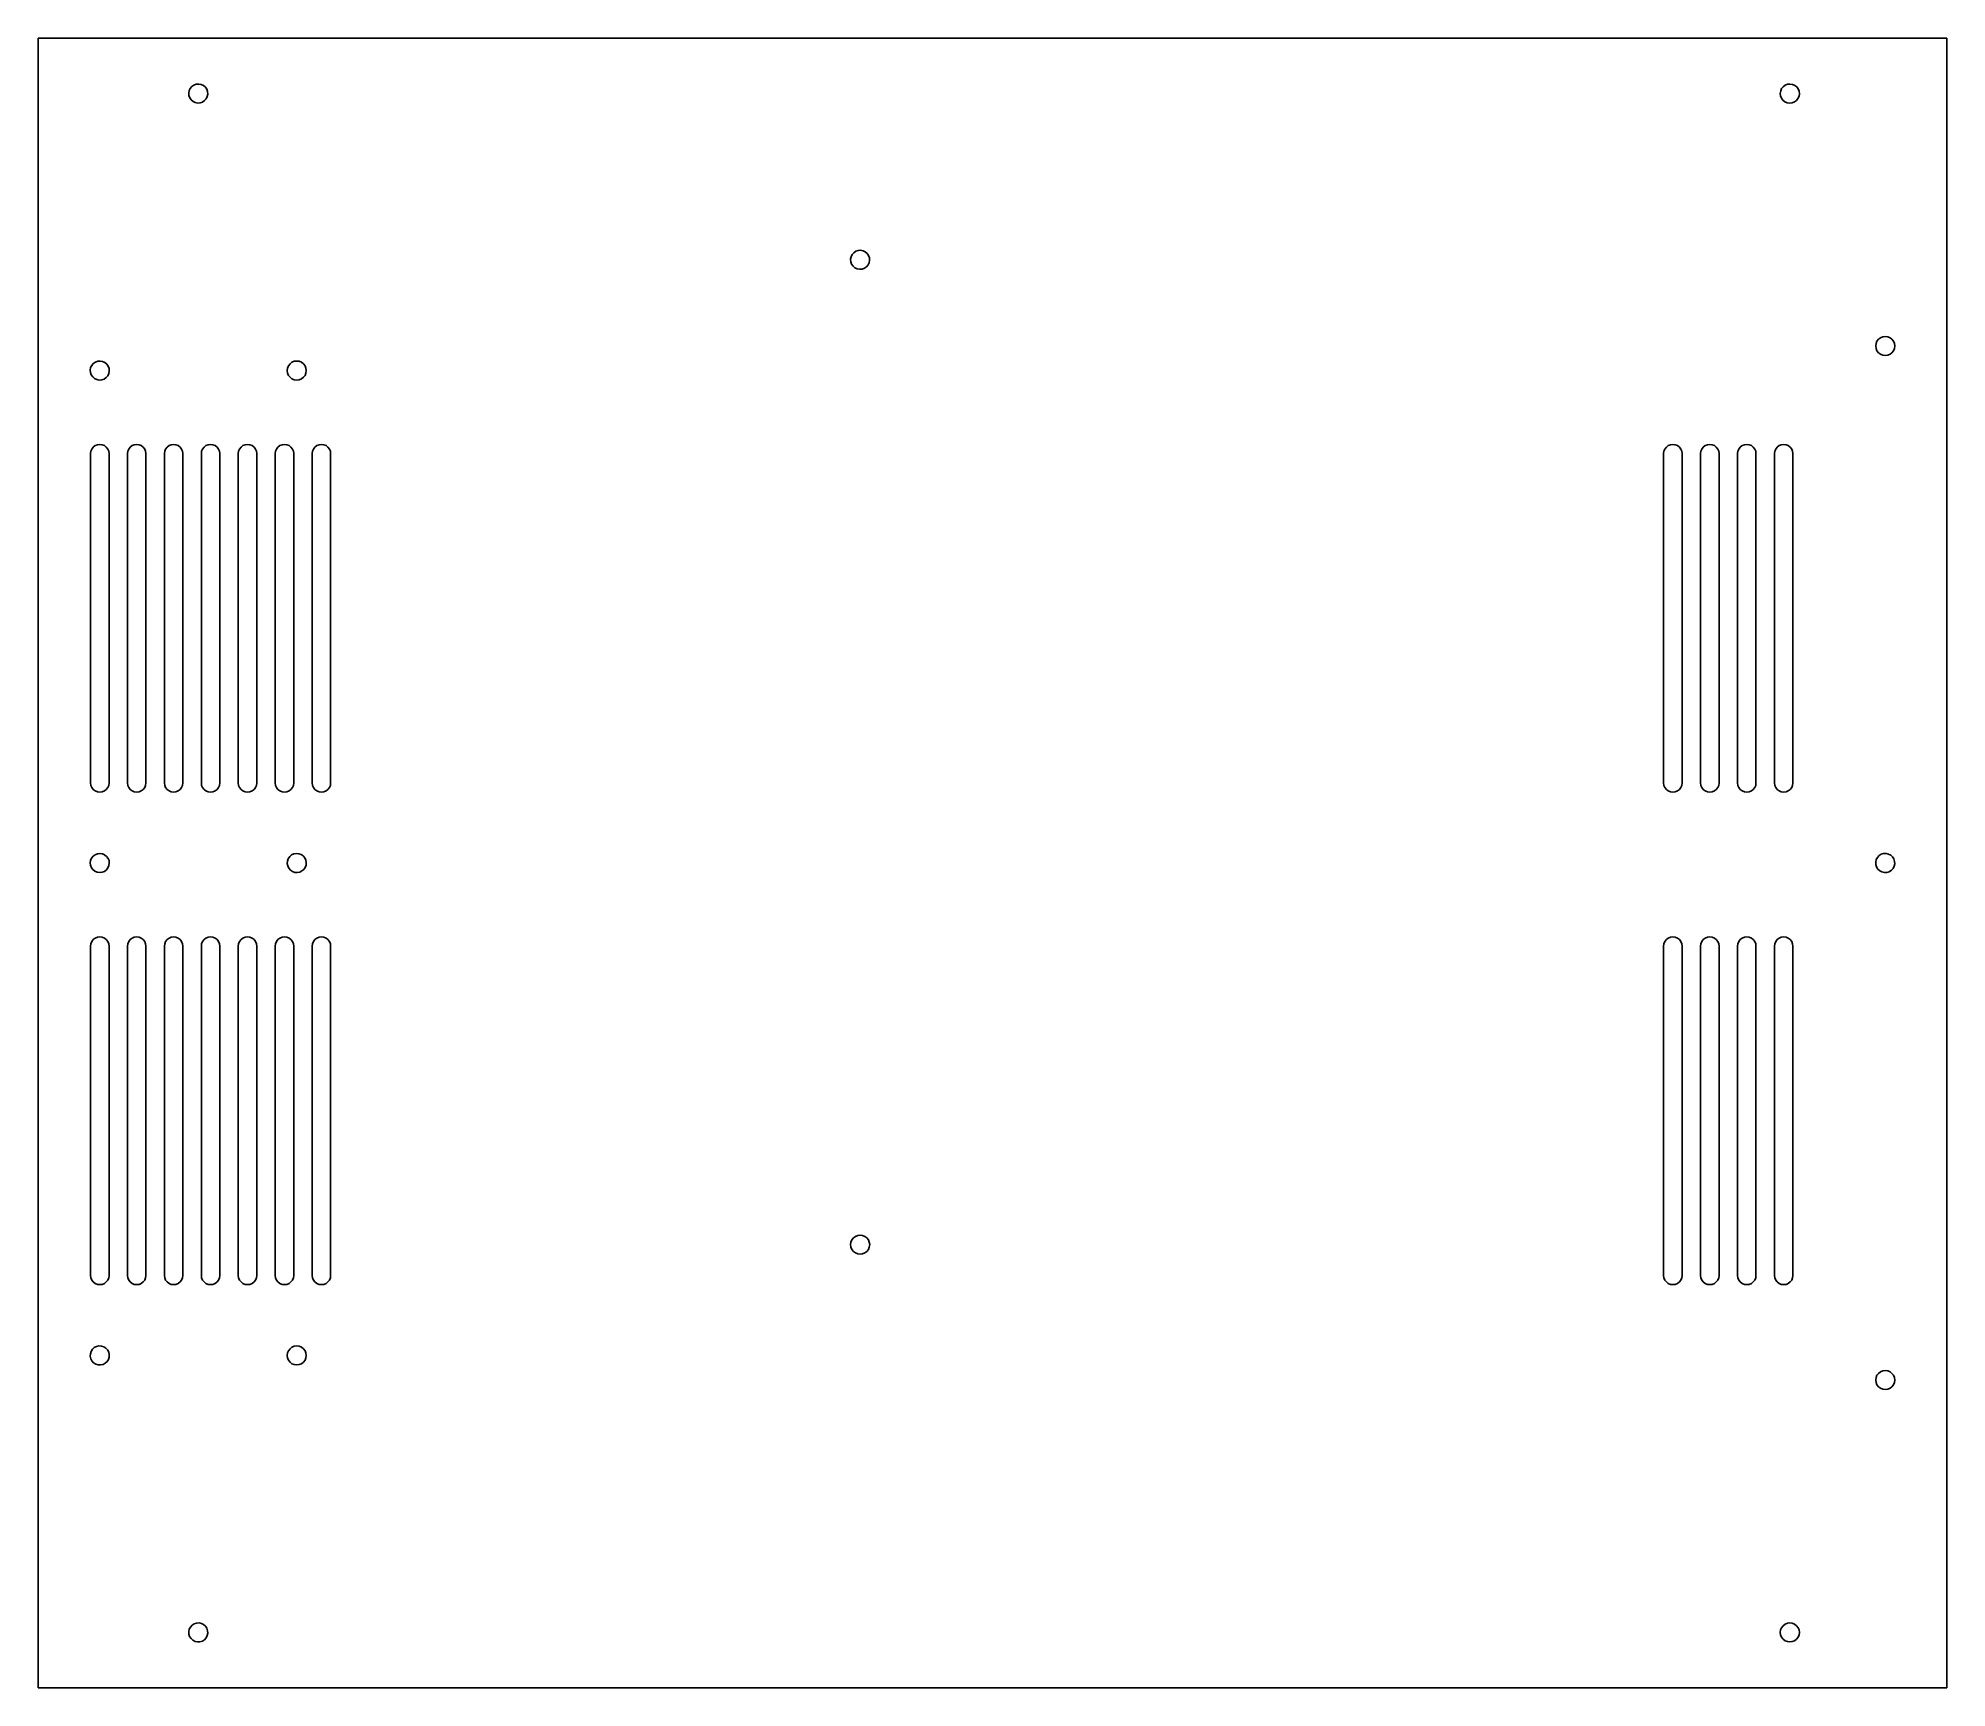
# Model space of a CAD drawing. Extents: x -38 to 272, y -132 to 136.
import ezdxf

# ---------------------------------------------------------------- set-up
doc = ezdxf.new("R2010")
doc.units = 0
doc.header["$MEASUREMENT"] = 0
doc.layers.get('0').update_dxf_attribs({"linetype": 'CONTINUOUS'})

msp = doc.modelspace()

# ---------------------------------------------------------------- linework, layer by layer
for p, q in [((-37.68, -132.32), (-37.68, 135.68)), ((-37.68, 135.68), (272.32, 135.68)), ((272.32, 135.68), (272.32, -132.32)), ((-13.16, 127.16), (-13.23, 126.76)), ((-12.98, 127.52), (-13.16, 127.16)), ((-12.72, 127.83), (-12.98, 127.52)), ((-12.39, 128.06), (-12.72, 127.83)), ((-12.01, 128.19), (-12.39, 128.06)), ((-11.6, 128.23), (-12.01, 128.19)), ((-11.2, 128.15), (-11.6, 128.23)), ((-10.84, 127.98), (-11.2, 128.15)), ((-10.53, 127.72), (-10.84, 127.98)), ((-10.3, 127.38), (-10.53, 127.72)), ((-10.17, 127), (-10.3, 127.38)), ((245.33, 127.11), (245.27, 126.71)), ((245.49, 127.48), (245.33, 127.11)), ((245.74, 127.79), (245.49, 127.48)), ((246.07, 128.03), (245.74, 127.79)), ((246.44, 128.18), (246.07, 128.03)), ((246.84, 128.23), (246.44, 128.18)), ((247.24, 128.17), (246.84, 128.23)), ((247.62, 128.01), (247.24, 128.17)), ((247.93, 127.75), (247.62, 128.01)), ((248.17, 127.43), (247.93, 127.75)), ((248.32, 127.05), (248.17, 127.43)), ((-13.23, 126.76), (-13.2, 126.36)), ((-13.2, 126.36), (-13.06, 125.97)), ((-13.06, 125.97), (-12.84, 125.64)), ((-12.84, 125.64), (-12.53, 125.38)), ((-12.53, 125.38), (-12.16, 125.2)), ((-12.16, 125.2), (-11.76, 125.13)), ((-11.76, 125.13), (-11.36, 125.16)), ((-11.36, 125.16), (-10.98, 125.3)), ((-10.98, 125.3), (-10.65, 125.53)), ((-10.65, 125.53), (-10.38, 125.83)), ((-10.38, 125.83), (-10.21, 126.2)), ((-10.21, 126.2), (-10.14, 126.6)), ((-10.14, 126.6), (-10.17, 127)), ((245.27, 126.71), (245.31, 126.3)), ((245.31, 126.3), (245.46, 125.93)), ((245.46, 125.93), (245.7, 125.6)), ((245.7, 125.6), (246.02, 125.35)), ((246.02, 125.35), (246.39, 125.19)), ((246.39, 125.19), (246.79, 125.13)), ((246.79, 125.13), (247.19, 125.17)), ((247.19, 125.17), (247.57, 125.32)), ((247.57, 125.32), (247.89, 125.56)), ((247.89, 125.56), (248.14, 125.88)), ((248.14, 125.88), (248.31, 126.25)), ((248.31, 126.25), (248.37, 126.65)), ((248.37, 126.65), (248.32, 127.05)), ((94.34, 100.16), (94.27, 99.76)), ((94.27, 99.76), (94.3, 99.36)), ((94.3, 99.36), (94.43, 98.98)), ((94.52, 100.53), (94.34, 100.16)), ((94.78, 100.83), (94.52, 100.53)), ((95.12, 101.06), (94.78, 100.83)), ((95.5, 101.2), (95.12, 101.06)), ((95.9, 101.23), (95.5, 101.2)), ((96.3, 101.15), (95.9, 101.23)), ((96.66, 100.98), (96.3, 101.15)), ((96.97, 100.71), (96.66, 100.98)), ((97.2, 100.38), (96.97, 100.71)), ((97.33, 100), (97.2, 100.38)), ((97.29, 99.2), (97.36, 99.59)), ((97.36, 99.59), (97.33, 100)), ((94.43, 98.98), (94.66, 98.64)), ((94.66, 98.64), (94.97, 98.38)), ((94.97, 98.38), (95.33, 98.21)), ((95.33, 98.21), (95.73, 98.13)), ((95.73, 98.13), (96.13, 98.16)), ((96.13, 98.16), (96.52, 98.3)), ((96.52, 98.3), (96.85, 98.52)), ((96.85, 98.52), (97.11, 98.83)), ((97.11, 98.83), (97.29, 99.2)), ((261.54, 87.02), (261.22, 86.77)), ((261.92, 87.18), (261.54, 87.02)), ((262.32, 87.23), (261.92, 87.18)), ((262.72, 87.18), (262.32, 87.23)), ((263.09, 87.02), (262.72, 87.18)), ((263.41, 86.77), (263.09, 87.02)), ((260.82, 86.08), (260.77, 85.68)), ((260.77, 85.68), (260.82, 85.28)), ((260.97, 86.45), (260.82, 86.08)), ((260.82, 85.28), (260.97, 84.9)), ((261.22, 86.77), (260.97, 86.45)), ((260.97, 84.9), (261.22, 84.58)), ((261.22, 84.58), (261.54, 84.34)), ((261.54, 84.34), (261.92, 84.18)), ((261.92, 84.18), (262.32, 84.13)), ((262.32, 84.13), (262.72, 84.18)), ((262.72, 84.18), (263.09, 84.34)), ((263.09, 84.34), (263.41, 84.58)), ((263.66, 86.45), (263.41, 86.77)), ((263.41, 84.58), (263.66, 84.9)), ((263.81, 86.08), (263.66, 86.45)), ((263.66, 84.9), (263.81, 85.28)), ((263.87, 85.68), (263.81, 86.08)), ((263.81, 85.28), (263.87, 85.68)), ((-29.16, 82.15), (-29.23, 81.75)), ((-29.23, 81.75), (-29.2, 81.35)), ((-29.2, 81.35), (-29.06, 80.97)), ((-28.99, 82.52), (-29.16, 82.15)), ((-29.06, 80.97), (-28.83, 80.64)), ((-28.73, 82.83), (-28.99, 82.52)), ((-28.83, 80.64), (-28.52, 80.38)), ((-28.39, 83.06), (-28.73, 82.83)), ((-28.01, 83.19), (-28.39, 83.06)), ((-27.61, 83.23), (-28.01, 83.19)), ((-27.21, 83.15), (-27.61, 83.23)), ((-26.84, 82.98), (-27.21, 83.15)), ((-26.54, 82.72), (-26.84, 82.98)), ((-26.64, 80.53), (-26.38, 80.84)), ((-26.31, 82.39), (-26.54, 82.72)), ((-26.38, 80.84), (-26.21, 81.21)), ((-26.17, 82.01), (-26.31, 82.39)), ((-26.21, 81.21), (-26.14, 81.6)), ((-26.14, 81.6), (-26.17, 82.01)), ((2.82, 82.08), (2.77, 81.68)), ((2.77, 81.68), (2.82, 81.28)), ((2.97, 82.45), (2.82, 82.08)), ((2.82, 81.28), (2.97, 80.9)), ((3.22, 82.77), (2.97, 82.45)), ((2.97, 80.9), (3.22, 80.58)), ((3.54, 83.02), (3.22, 82.77)), ((3.92, 83.18), (3.54, 83.02)), ((4.32, 83.23), (3.92, 83.18)), ((4.72, 83.18), (4.32, 83.23)), ((5.09, 83.02), (4.72, 83.18)), ((5.41, 82.77), (5.09, 83.02)), ((5.66, 82.45), (5.41, 82.77)), ((5.41, 80.58), (5.66, 80.9)), ((5.81, 82.08), (5.66, 82.45)), ((5.66, 80.9), (5.81, 81.28)), ((5.87, 81.68), (5.81, 82.08)), ((5.81, 81.28), (5.87, 81.68)), ((-28.52, 80.38), (-28.16, 80.2)), ((-28.16, 80.2), (-27.76, 80.13)), ((-27.76, 80.13), (-27.36, 80.16)), ((-27.36, 80.16), (-26.97, 80.3)), ((-26.97, 80.3), (-26.64, 80.53)), ((3.22, 80.58), (3.54, 80.34)), ((3.54, 80.34), (3.92, 80.18)), ((3.92, 80.18), (4.32, 80.13)), ((4.32, 80.13), (4.72, 80.18)), ((4.72, 80.18), (5.09, 80.34)), ((5.09, 80.34), (5.41, 80.58)), ((-29.18, 68.18), (-29.13, 68.57)), ((-29.13, 68.57), (-28.98, 68.93)), ((-28.98, 68.93), (-28.74, 69.24)), ((-28.74, 69.24), (-28.43, 69.48)), ((-28.43, 69.48), (-28.07, 69.63)), ((-28.07, 69.63), (-27.68, 69.68)), ((-27.68, 69.68), (-27.3, 69.63)), ((-27.3, 69.63), (-26.93, 69.48)), ((-26.93, 69.48), (-26.62, 69.24)), ((-26.62, 69.24), (-26.38, 68.93)), ((-26.38, 68.93), (-26.23, 68.57)), ((-26.23, 68.57), (-26.18, 68.18)), ((-23.18, 68.18), (-23.13, 68.57)), ((-23.13, 68.57), (-22.98, 68.93)), ((-22.98, 68.93), (-22.74, 69.24)), ((-22.74, 69.24), (-22.43, 69.48)), ((-22.43, 69.48), (-22.07, 69.63)), ((-22.07, 69.63), (-21.68, 69.68)), ((-21.68, 69.68), (-21.3, 69.63)), ((-21.3, 69.63), (-20.93, 69.48)), ((-20.93, 69.48), (-20.62, 69.24)), ((-20.62, 69.24), (-20.38, 68.93)), ((-20.38, 68.93), (-20.23, 68.57)), ((-20.23, 68.57), (-20.18, 68.18)), ((-17.18, 68.18), (-17.13, 68.57)), ((-17.13, 68.57), (-16.98, 68.93)), ((-16.98, 68.93), (-16.74, 69.24)), ((-16.74, 69.24), (-16.43, 69.48)), ((-16.43, 69.48), (-16.07, 69.63)), ((-16.07, 69.63), (-15.68, 69.68)), ((-15.68, 69.68), (-15.3, 69.63)), ((-15.3, 69.63), (-14.93, 69.48)), ((-14.93, 69.48), (-14.62, 69.24)), ((-14.62, 69.24), (-14.38, 68.93)), ((-14.38, 68.93), (-14.23, 68.57)), ((-14.23, 68.57), (-14.18, 68.18)), ((-11.18, 68.18), (-11.13, 68.57)), ((-11.13, 68.57), (-10.98, 68.93)), ((-10.98, 68.93), (-10.74, 69.24)), ((-10.74, 69.24), (-10.43, 69.48)), ((-10.43, 69.48), (-10.07, 69.63)), ((-10.07, 69.63), (-9.68, 69.68)), ((-9.68, 69.68), (-9.3, 69.63)), ((-9.3, 69.63), (-8.93, 69.48)), ((-8.93, 69.48), (-8.62, 69.24)), ((-8.62, 69.24), (-8.38, 68.93)), ((-8.38, 68.93), (-8.23, 68.57)), ((-8.23, 68.57), (-8.18, 68.18)), ((-5.18, 68.18), (-5.13, 68.57)), ((-5.13, 68.57), (-4.98, 68.93)), ((-4.98, 68.93), (-4.74, 69.24)), ((-4.74, 69.24), (-4.43, 69.48)), ((-4.43, 69.48), (-4.07, 69.63)), ((-4.07, 69.63), (-3.68, 69.68)), ((-3.68, 69.68), (-3.3, 69.63)), ((-3.3, 69.63), (-2.93, 69.48)), ((-2.93, 69.48), (-2.62, 69.24)), ((-2.62, 69.24), (-2.38, 68.93)), ((-2.38, 68.93), (-2.23, 68.57)), ((-2.23, 68.57), (-2.18, 68.18)), ((0.82, 68.18), (0.87, 68.57)), ((0.87, 68.57), (1.02, 68.93)), ((1.02, 68.93), (1.26, 69.24)), ((1.26, 69.24), (1.57, 69.48)), ((1.57, 69.48), (1.93, 69.63)), ((1.93, 69.63), (2.32, 69.68)), ((2.32, 69.68), (2.7, 69.63)), ((2.7, 69.63), (3.07, 69.48)), ((3.07, 69.48), (3.38, 69.24)), ((3.38, 69.24), (3.62, 68.93)), ((3.62, 68.93), (3.77, 68.57)), ((3.77, 68.57), (3.82, 68.18)), ((6.82, 68.18), (6.87, 68.57)), ((6.87, 68.57), (7.02, 68.93)), ((7.02, 68.93), (7.26, 69.24)), ((7.26, 69.24), (7.57, 69.48)), ((7.57, 69.48), (7.93, 69.63)), ((7.93, 69.63), (8.32, 69.68)), ((8.32, 69.68), (8.7, 69.63)), ((8.7, 69.63), (9.07, 69.48)), ((9.07, 69.48), (9.38, 69.24)), ((9.38, 69.24), (9.62, 68.93)), ((9.62, 68.93), (9.77, 68.57)), ((9.77, 68.57), (9.82, 68.18)), ((226.32, 68.18), (226.37, 68.57)), ((226.37, 68.57), (226.52, 68.93)), ((226.52, 68.93), (226.76, 69.24)), ((226.76, 69.24), (227.07, 69.48)), ((227.07, 69.48), (227.43, 69.63)), ((227.43, 69.63), (227.82, 69.68)), ((227.82, 69.68), (228.2, 69.63)), ((228.2, 69.63), (228.57, 69.48)), ((228.57, 69.48), (228.88, 69.24)), ((228.88, 69.24), (229.12, 68.93)), ((229.12, 68.93), (229.27, 68.57)), ((229.27, 68.57), (229.32, 68.18)), ((232.32, 68.18), (232.37, 68.57)), ((232.37, 68.57), (232.52, 68.93)), ((232.52, 68.93), (232.76, 69.24)), ((232.76, 69.24), (233.07, 69.48)), ((233.07, 69.48), (233.43, 69.63)), ((233.43, 69.63), (233.82, 69.68)), ((233.82, 69.68), (234.2, 69.63)), ((234.2, 69.63), (234.57, 69.48)), ((234.57, 69.48), (234.88, 69.24)), ((234.88, 69.24), (235.12, 68.93)), ((235.12, 68.93), (235.27, 68.57)), ((235.27, 68.57), (235.32, 68.18)), ((238.32, 68.18), (238.37, 68.57)), ((238.37, 68.57), (238.52, 68.93)), ((238.52, 68.93), (238.76, 69.24)), ((238.76, 69.24), (239.07, 69.48)), ((239.07, 69.48), (239.43, 69.63)), ((239.43, 69.63), (239.82, 69.68)), ((239.82, 69.68), (240.2, 69.63)), ((240.2, 69.63), (240.57, 69.48)), ((240.57, 69.48), (240.88, 69.24)), ((240.88, 69.24), (241.12, 68.93)), ((241.12, 68.93), (241.27, 68.57)), ((241.27, 68.57), (241.32, 68.18)), ((244.32, 68.18), (244.37, 68.57)), ((244.37, 68.57), (244.52, 68.93)), ((244.52, 68.93), (244.76, 69.24)), ((244.76, 69.24), (245.07, 69.48)), ((245.07, 69.48), (245.43, 69.63)), ((245.43, 69.63), (245.82, 69.68)), ((245.82, 69.68), (246.2, 69.63)), ((246.2, 69.63), (246.57, 69.48)), ((246.57, 69.48), (246.88, 69.24)), ((246.88, 69.24), (247.12, 68.93)), ((247.12, 68.93), (247.27, 68.57)), ((247.27, 68.57), (247.32, 68.18)), ((-29.18, 14.68), (-29.18, 68.18)), ((-26.18, 68.18), (-26.18, 14.68)), ((-23.18, 14.68), (-23.18, 68.18)), ((-20.18, 68.18), (-20.18, 14.68)), ((-17.18, 14.68), (-17.18, 68.18)), ((-14.18, 68.18), (-14.18, 14.68)), ((-11.18, 14.68), (-11.18, 68.18)), ((-8.18, 68.18), (-8.18, 14.68)), ((-5.18, 14.68), (-5.18, 68.18)), ((-2.18, 68.18), (-2.18, 14.68)), ((0.82, 14.68), (0.82, 68.18)), ((3.82, 68.18), (3.82, 14.68)), ((6.82, 14.68), (6.82, 68.18)), ((9.82, 68.18), (9.82, 14.68)), ((226.32, 14.68), (226.32, 68.18)), ((229.32, 68.18), (229.32, 14.68)), ((232.32, 14.68), (232.32, 68.18)), ((235.32, 68.18), (235.32, 14.68)), ((238.32, 14.68), (238.32, 68.18)), ((241.32, 68.18), (241.32, 14.68)), ((244.32, 14.68), (244.32, 68.18)), ((247.32, 68.18), (247.32, 14.68)), ((-29.18, 14.68), (-29.13, 14.29)), ((-29.13, 14.29), (-28.98, 13.93)), ((-28.98, 13.93), (-28.74, 13.62)), ((-28.74, 13.62), (-28.43, 13.38)), ((-28.43, 13.38), (-28.07, 13.23)), ((-28.07, 13.23), (-27.68, 13.18)), ((-27.68, 13.18), (-27.3, 13.23)), ((-27.3, 13.23), (-26.93, 13.38)), ((-26.93, 13.38), (-26.62, 13.62)), ((-26.62, 13.62), (-26.38, 13.93)), ((-26.38, 13.93), (-26.23, 14.29)), ((-26.23, 14.29), (-26.18, 14.68)), ((-23.18, 14.68), (-23.13, 14.29)), ((-23.13, 14.29), (-22.98, 13.93)), ((-22.98, 13.93), (-22.74, 13.62)), ((-22.74, 13.62), (-22.43, 13.38)), ((-22.43, 13.38), (-22.07, 13.23)), ((-22.07, 13.23), (-21.68, 13.18)), ((-21.68, 13.18), (-21.3, 13.23)), ((-21.3, 13.23), (-20.93, 13.38)), ((-20.93, 13.38), (-20.62, 13.62)), ((-20.62, 13.62), (-20.38, 13.93)), ((-20.38, 13.93), (-20.23, 14.29)), ((-20.23, 14.29), (-20.18, 14.68)), ((-17.18, 14.68), (-17.13, 14.29)), ((-17.13, 14.29), (-16.98, 13.93)), ((-16.98, 13.93), (-16.74, 13.62)), ((-16.74, 13.62), (-16.43, 13.38)), ((-16.43, 13.38), (-16.07, 13.23)), ((-16.07, 13.23), (-15.68, 13.18)), ((-15.68, 13.18), (-15.3, 13.23)), ((-15.3, 13.23), (-14.93, 13.38)), ((-14.93, 13.38), (-14.62, 13.62)), ((-14.62, 13.62), (-14.38, 13.93)), ((-14.38, 13.93), (-14.23, 14.29)), ((-14.23, 14.29), (-14.18, 14.68)), ((-11.18, 14.68), (-11.13, 14.29)), ((-11.13, 14.29), (-10.98, 13.93)), ((-10.98, 13.93), (-10.74, 13.62)), ((-10.74, 13.62), (-10.43, 13.38)), ((-10.43, 13.38), (-10.07, 13.23)), ((-10.07, 13.23), (-9.68, 13.18)), ((-9.68, 13.18), (-9.3, 13.23)), ((-9.3, 13.23), (-8.93, 13.38)), ((-8.93, 13.38), (-8.62, 13.62)), ((-8.62, 13.62), (-8.38, 13.93)), ((-8.38, 13.93), (-8.23, 14.29)), ((-8.23, 14.29), (-8.18, 14.68)), ((-5.18, 14.68), (-5.13, 14.29)), ((-5.13, 14.29), (-4.98, 13.93)), ((-4.98, 13.93), (-4.74, 13.62)), ((-4.74, 13.62), (-4.43, 13.38)), ((-4.43, 13.38), (-4.07, 13.23)), ((-4.07, 13.23), (-3.68, 13.18)), ((-3.68, 13.18), (-3.3, 13.23)), ((-3.3, 13.23), (-2.93, 13.38)), ((-2.93, 13.38), (-2.62, 13.62)), ((-2.62, 13.62), (-2.38, 13.93)), ((-2.38, 13.93), (-2.23, 14.29)), ((-2.23, 14.29), (-2.18, 14.68)), ((0.82, 14.68), (0.87, 14.29)), ((0.87, 14.29), (1.02, 13.93)), ((1.02, 13.93), (1.26, 13.62)), ((1.26, 13.62), (1.57, 13.38)), ((1.57, 13.38), (1.93, 13.23)), ((1.93, 13.23), (2.32, 13.18)), ((2.32, 13.18), (2.7, 13.23)), ((2.7, 13.23), (3.07, 13.38)), ((3.07, 13.38), (3.38, 13.62)), ((3.38, 13.62), (3.62, 13.93)), ((3.62, 13.93), (3.77, 14.29)), ((3.77, 14.29), (3.82, 14.68)), ((6.82, 14.68), (6.87, 14.29)), ((6.87, 14.29), (7.02, 13.93)), ((7.02, 13.93), (7.26, 13.62)), ((7.26, 13.62), (7.57, 13.38)), ((7.57, 13.38), (7.93, 13.23)), ((7.93, 13.23), (8.32, 13.18)), ((8.32, 13.18), (8.7, 13.23)), ((8.7, 13.23), (9.07, 13.38)), ((9.07, 13.38), (9.38, 13.62)), ((9.38, 13.62), (9.62, 13.93)), ((9.62, 13.93), (9.77, 14.29)), ((9.77, 14.29), (9.82, 14.68)), ((226.32, 14.68), (226.37, 14.29)), ((226.37, 14.29), (226.52, 13.93)), ((226.52, 13.93), (226.76, 13.62)), ((226.76, 13.62), (227.07, 13.38)), ((227.07, 13.38), (227.43, 13.23)), ((227.43, 13.23), (227.82, 13.18)), ((227.82, 13.18), (228.2, 13.23)), ((228.2, 13.23), (228.57, 13.38)), ((228.57, 13.38), (228.88, 13.62)), ((228.88, 13.62), (229.12, 13.93)), ((229.12, 13.93), (229.27, 14.29)), ((229.27, 14.29), (229.32, 14.68)), ((232.32, 14.68), (232.37, 14.29)), ((232.37, 14.29), (232.52, 13.93)), ((232.52, 13.93), (232.76, 13.62)), ((232.76, 13.62), (233.07, 13.38)), ((233.07, 13.38), (233.43, 13.23)), ((233.43, 13.23), (233.82, 13.18)), ((233.82, 13.18), (234.2, 13.23)), ((234.2, 13.23), (234.57, 13.38)), ((234.57, 13.38), (234.88, 13.62)), ((234.88, 13.62), (235.12, 13.93)), ((235.12, 13.93), (235.27, 14.29)), ((235.27, 14.29), (235.32, 14.68)), ((238.32, 14.68), (238.37, 14.29)), ((238.37, 14.29), (238.52, 13.93)), ((238.52, 13.93), (238.76, 13.62)), ((238.76, 13.62), (239.07, 13.38)), ((239.07, 13.38), (239.43, 13.23)), ((239.43, 13.23), (239.82, 13.18)), ((239.82, 13.18), (240.2, 13.23)), ((240.2, 13.23), (240.57, 13.38)), ((240.57, 13.38), (240.88, 13.62)), ((240.88, 13.62), (241.12, 13.93)), ((241.12, 13.93), (241.27, 14.29)), ((241.27, 14.29), (241.32, 14.68)), ((244.32, 14.68), (244.37, 14.29)), ((244.37, 14.29), (244.52, 13.93)), ((244.52, 13.93), (244.76, 13.62)), ((244.76, 13.62), (245.07, 13.38)), ((245.07, 13.38), (245.43, 13.23)), ((245.43, 13.23), (245.82, 13.18)), ((245.82, 13.18), (246.2, 13.23)), ((246.2, 13.23), (246.57, 13.38)), ((246.57, 13.38), (246.88, 13.62)), ((246.88, 13.62), (247.12, 13.93)), ((247.12, 13.93), (247.27, 14.29)), ((247.27, 14.29), (247.32, 14.68)), ((-28.06, 3.18), (-28.44, 3.03)), ((-27.66, 3.23), (-28.06, 3.18)), ((-27.26, 3.17), (-27.66, 3.23)), ((-26.89, 3.01), (-27.26, 3.17)), ((3.84, 3.15), (3.47, 2.98)), ((4.24, 3.23), (3.84, 3.15)), ((4.64, 3.19), (4.24, 3.23)), ((5.02, 3.06), (4.64, 3.19)), ((262.05, 3.21), (261.67, 3.09)), ((262.46, 3.22), (262.05, 3.21)), ((262.85, 3.13), (262.46, 3.22)), ((263.21, 2.94), (262.85, 3.13)), ((-29.17, 2.1), (-29.23, 1.7)), ((-29.23, 1.7), (-29.19, 1.3)), ((-29.19, 1.3), (-29.04, 0.92)), ((-29.01, 2.47), (-29.17, 2.1)), ((-29.04, 0.92), (-28.8, 0.6)), ((-28.76, 2.79), (-29.01, 2.47)), ((-28.8, 0.6), (-28.48, 0.35)), ((-28.44, 3.03), (-28.76, 2.79)), ((-28.48, 0.35), (-28.11, 0.19)), ((-28.11, 0.19), (-27.71, 0.13)), ((-27.71, 0.13), (-27.31, 0.17)), ((-27.31, 0.17), (-26.93, 0.32)), ((-26.93, 0.32), (-26.61, 0.56)), ((-26.57, 2.76), (-26.89, 3.01)), ((-26.61, 0.56), (-26.35, 0.88)), ((-26.33, 2.43), (-26.57, 2.76)), ((-26.35, 0.88), (-26.19, 1.25)), ((-26.18, 2.06), (-26.33, 2.43)), ((-26.19, 1.25), (-26.13, 1.65)), ((-26.13, 1.65), (-26.18, 2.06)), ((2.8, 2), (2.77, 1.6)), ((2.77, 1.6), (2.84, 1.2)), ((2.94, 2.38), (2.8, 2)), ((2.84, 1.2), (3.02, 0.84)), ((3.17, 2.72), (2.94, 2.38)), ((3.02, 0.84), (3.28, 0.53)), ((3.47, 2.98), (3.17, 2.72)), ((3.28, 0.53), (3.61, 0.3)), ((3.61, 0.3), (3.99, 0.16)), ((3.99, 0.16), (4.4, 0.13)), ((4.4, 0.13), (4.79, 0.2)), ((4.79, 0.2), (5.16, 0.38)), ((5.35, 2.83), (5.02, 3.06)), ((5.16, 0.38), (5.47, 0.64)), ((5.62, 2.52), (5.35, 2.83)), ((5.47, 0.64), (5.7, 0.97)), ((5.79, 2.16), (5.62, 2.52)), ((5.7, 0.97), (5.83, 1.35)), ((5.86, 1.76), (5.79, 2.16)), ((5.83, 1.35), (5.86, 1.76)), ((260.86, 2.22), (260.77, 1.82)), ((260.77, 1.82), (260.79, 1.42)), ((260.79, 1.42), (260.91, 1.03)), ((261.05, 2.57), (260.86, 2.22)), ((260.91, 1.03), (261.12, 0.69)), ((261.33, 2.87), (261.05, 2.57)), ((261.12, 0.69), (261.42, 0.41)), ((261.67, 3.09), (261.33, 2.87)), ((261.42, 0.41), (261.78, 0.22)), ((261.78, 0.22), (262.17, 0.14)), ((262.17, 0.14), (262.58, 0.15)), ((262.58, 0.15), (262.96, 0.27)), ((262.96, 0.27), (263.31, 0.49)), ((263.51, 2.67), (263.21, 2.94)), ((263.31, 0.49), (263.58, 0.78)), ((263.72, 2.33), (263.51, 2.67)), ((263.58, 0.78), (263.77, 1.14)), ((263.84, 1.94), (263.72, 2.33)), ((263.77, 1.14), (263.86, 1.54)), ((263.86, 1.54), (263.84, 1.94)), ((-29.18, -11.82), (-29.13, -11.43)), ((-29.18, -65.32), (-29.18, -11.82)), ((-29.13, -11.43), (-28.98, -11.07)), ((-28.98, -11.07), (-28.74, -10.76)), ((-28.74, -10.76), (-28.43, -10.52)), ((-28.43, -10.52), (-28.07, -10.37)), ((-28.07, -10.37), (-27.68, -10.32)), ((-27.68, -10.32), (-27.3, -10.37)), ((-27.3, -10.37), (-26.93, -10.52)), ((-26.93, -10.52), (-26.62, -10.76)), ((-26.62, -10.76), (-26.38, -11.07)), ((-26.38, -11.07), (-26.23, -11.43)), ((-26.23, -11.43), (-26.18, -11.82)), ((-26.18, -11.82), (-26.18, -65.32)), ((-23.18, -11.82), (-23.13, -11.43)), ((-23.18, -65.32), (-23.18, -11.82)), ((-23.13, -11.43), (-22.98, -11.07)), ((-22.98, -11.07), (-22.74, -10.76)), ((-22.74, -10.76), (-22.43, -10.52)), ((-22.43, -10.52), (-22.07, -10.37)), ((-22.07, -10.37), (-21.68, -10.32)), ((-21.68, -10.32), (-21.3, -10.37)), ((-21.3, -10.37), (-20.93, -10.52)), ((-20.93, -10.52), (-20.62, -10.76)), ((-20.62, -10.76), (-20.38, -11.07)), ((-20.38, -11.07), (-20.23, -11.43)), ((-20.23, -11.43), (-20.18, -11.82)), ((-20.18, -11.82), (-20.18, -65.32)), ((-17.18, -11.82), (-17.13, -11.43)), ((-17.18, -65.32), (-17.18, -11.82)), ((-17.13, -11.43), (-16.98, -11.07)), ((-16.98, -11.07), (-16.74, -10.76)), ((-16.74, -10.76), (-16.43, -10.52)), ((-16.43, -10.52), (-16.07, -10.37)), ((-16.07, -10.37), (-15.68, -10.32)), ((-15.68, -10.32), (-15.3, -10.37)), ((-15.3, -10.37), (-14.93, -10.52)), ((-14.93, -10.52), (-14.62, -10.76)), ((-14.62, -10.76), (-14.38, -11.07)), ((-14.38, -11.07), (-14.23, -11.43)), ((-14.23, -11.43), (-14.18, -11.82)), ((-14.18, -11.82), (-14.18, -65.32)), ((-11.18, -11.82), (-11.13, -11.43)), ((-11.18, -65.32), (-11.18, -11.82)), ((-11.13, -11.43), (-10.98, -11.07)), ((-10.98, -11.07), (-10.74, -10.76)), ((-10.74, -10.76), (-10.43, -10.52)), ((-10.43, -10.52), (-10.07, -10.37)), ((-10.07, -10.37), (-9.68, -10.32)), ((-9.68, -10.32), (-9.3, -10.37)), ((-9.3, -10.37), (-8.93, -10.52)), ((-8.93, -10.52), (-8.62, -10.76)), ((-8.62, -10.76), (-8.38, -11.07)), ((-8.38, -11.07), (-8.23, -11.43)), ((-8.23, -11.43), (-8.18, -11.82)), ((-8.18, -11.82), (-8.18, -65.32)), ((-5.18, -11.82), (-5.13, -11.43)), ((-5.18, -65.32), (-5.18, -11.82)), ((-5.13, -11.43), (-4.98, -11.07)), ((-4.98, -11.07), (-4.74, -10.76)), ((-4.74, -10.76), (-4.43, -10.52)), ((-4.43, -10.52), (-4.07, -10.37)), ((-4.07, -10.37), (-3.68, -10.32)), ((-3.68, -10.32), (-3.3, -10.37)), ((-3.3, -10.37), (-2.93, -10.52)), ((-2.93, -10.52), (-2.62, -10.76)), ((-2.62, -10.76), (-2.38, -11.07)), ((-2.38, -11.07), (-2.23, -11.43)), ((-2.23, -11.43), (-2.18, -11.82)), ((-2.18, -11.82), (-2.18, -65.32)), ((0.82, -11.82), (0.87, -11.43)), ((0.82, -65.32), (0.82, -11.82)), ((0.87, -11.43), (1.02, -11.07)), ((1.02, -11.07), (1.26, -10.76)), ((1.26, -10.76), (1.57, -10.52)), ((1.57, -10.52), (1.93, -10.37)), ((1.93, -10.37), (2.32, -10.32)), ((2.32, -10.32), (2.7, -10.37)), ((2.7, -10.37), (3.07, -10.52)), ((3.07, -10.52), (3.38, -10.76)), ((3.38, -10.76), (3.62, -11.07)), ((3.62, -11.07), (3.77, -11.43)), ((3.77, -11.43), (3.82, -11.82)), ((3.82, -11.82), (3.82, -65.32)), ((6.82, -11.82), (6.87, -11.43)), ((6.82, -65.32), (6.82, -11.82)), ((6.87, -11.43), (7.02, -11.07)), ((7.02, -11.07), (7.26, -10.76)), ((7.26, -10.76), (7.57, -10.52)), ((7.57, -10.52), (7.93, -10.37)), ((7.93, -10.37), (8.32, -10.32)), ((8.32, -10.32), (8.7, -10.37)), ((8.7, -10.37), (9.07, -10.52)), ((9.07, -10.52), (9.38, -10.76)), ((9.38, -10.76), (9.62, -11.07)), ((9.62, -11.07), (9.77, -11.43)), ((9.77, -11.43), (9.82, -11.82)), ((9.82, -11.82), (9.82, -65.32)), ((226.32, -11.82), (226.37, -11.43)), ((226.32, -65.32), (226.32, -11.82)), ((226.37, -11.43), (226.52, -11.07)), ((226.52, -11.07), (226.76, -10.76)), ((226.76, -10.76), (227.07, -10.52)), ((227.07, -10.52), (227.43, -10.37)), ((227.43, -10.37), (227.82, -10.32)), ((227.82, -10.32), (228.2, -10.37)), ((228.2, -10.37), (228.57, -10.52)), ((228.57, -10.52), (228.88, -10.76)), ((228.88, -10.76), (229.12, -11.07)), ((229.12, -11.07), (229.27, -11.43)), ((229.27, -11.43), (229.32, -11.82)), ((229.32, -11.82), (229.32, -65.32)), ((232.32, -11.82), (232.37, -11.43)), ((232.32, -65.32), (232.32, -11.82)), ((232.37, -11.43), (232.52, -11.07)), ((232.52, -11.07), (232.76, -10.76)), ((232.76, -10.76), (233.07, -10.52)), ((233.07, -10.52), (233.43, -10.37)), ((233.43, -10.37), (233.82, -10.32)), ((233.82, -10.32), (234.2, -10.37)), ((234.2, -10.37), (234.57, -10.52)), ((234.57, -10.52), (234.88, -10.76)), ((234.88, -10.76), (235.12, -11.07)), ((235.12, -11.07), (235.27, -11.43)), ((235.27, -11.43), (235.32, -11.82)), ((235.32, -11.82), (235.32, -65.32)), ((238.32, -11.82), (238.37, -11.43)), ((238.32, -65.32), (238.32, -11.82)), ((238.37, -11.43), (238.52, -11.07)), ((238.52, -11.07), (238.76, -10.76)), ((238.76, -10.76), (239.07, -10.52)), ((239.07, -10.52), (239.43, -10.37)), ((239.43, -10.37), (239.82, -10.32)), ((239.82, -10.32), (240.2, -10.37)), ((240.2, -10.37), (240.57, -10.52)), ((240.57, -10.52), (240.88, -10.76)), ((240.88, -10.76), (241.12, -11.07)), ((241.12, -11.07), (241.27, -11.43)), ((241.27, -11.43), (241.32, -11.82)), ((241.32, -11.82), (241.32, -65.32)), ((244.32, -11.82), (244.37, -11.43)), ((244.32, -65.32), (244.32, -11.82)), ((244.37, -11.43), (244.52, -11.07)), ((244.52, -11.07), (244.76, -10.76)), ((244.76, -10.76), (245.07, -10.52)), ((245.07, -10.52), (245.43, -10.37)), ((245.43, -10.37), (245.82, -10.32)), ((245.82, -10.32), (246.2, -10.37)), ((246.2, -10.37), (246.57, -10.52)), ((246.57, -10.52), (246.88, -10.76)), ((246.88, -10.76), (247.12, -11.07)), ((247.12, -11.07), (247.27, -11.43)), ((247.27, -11.43), (247.32, -11.82)), ((247.32, -11.82), (247.32, -65.32)), ((95.42, -58.82), (95.04, -58.98)), ((95.82, -58.77), (95.42, -58.82)), ((96.22, -58.82), (95.82, -58.77)), ((96.59, -58.98), (96.22, -58.82)), ((94.32, -59.92), (94.27, -60.32)), ((94.27, -60.32), (94.32, -60.72)), ((94.47, -59.55), (94.32, -59.92)), ((94.32, -60.72), (94.47, -61.1)), ((94.72, -59.23), (94.47, -59.55)), ((94.47, -61.1), (94.72, -61.42)), ((95.04, -58.98), (94.72, -59.23)), ((94.72, -61.42), (95.04, -61.66)), ((95.04, -61.66), (95.42, -61.82)), ((95.42, -61.82), (95.82, -61.87)), ((95.82, -61.87), (96.22, -61.82)), ((96.22, -61.82), (96.59, -61.66)), ((96.91, -59.23), (96.59, -58.98)), ((96.59, -61.66), (96.91, -61.42)), ((97.16, -59.55), (96.91, -59.23)), ((96.91, -61.42), (97.16, -61.1)), ((97.31, -59.92), (97.16, -59.55)), ((97.16, -61.1), (97.31, -60.72)), ((97.37, -60.32), (97.31, -59.92)), ((97.31, -60.72), (97.37, -60.32)), ((-29.18, -65.32), (-29.13, -65.71)), ((-29.13, -65.71), (-28.98, -66.07)), ((-28.98, -66.07), (-28.74, -66.38)), ((-28.74, -66.38), (-28.43, -66.62)), ((-28.43, -66.62), (-28.07, -66.77)), ((-28.07, -66.77), (-27.68, -66.82)), ((-27.68, -66.82), (-27.3, -66.77)), ((-27.3, -66.77), (-26.93, -66.62)), ((-26.93, -66.62), (-26.62, -66.38)), ((-26.62, -66.38), (-26.38, -66.07)), ((-26.38, -66.07), (-26.23, -65.71)), ((-26.23, -65.71), (-26.18, -65.32)), ((-23.18, -65.32), (-23.13, -65.71)), ((-23.13, -65.71), (-22.98, -66.07)), ((-22.98, -66.07), (-22.74, -66.38)), ((-22.74, -66.38), (-22.43, -66.62)), ((-22.43, -66.62), (-22.07, -66.77)), ((-22.07, -66.77), (-21.68, -66.82)), ((-21.68, -66.82), (-21.3, -66.77)), ((-21.3, -66.77), (-20.93, -66.62)), ((-20.93, -66.62), (-20.62, -66.38)), ((-20.62, -66.38), (-20.38, -66.07)), ((-20.38, -66.07), (-20.23, -65.71)), ((-20.23, -65.71), (-20.18, -65.32)), ((-17.18, -65.32), (-17.13, -65.71)), ((-17.13, -65.71), (-16.98, -66.07)), ((-16.98, -66.07), (-16.74, -66.38)), ((-16.74, -66.38), (-16.43, -66.62)), ((-16.43, -66.62), (-16.07, -66.77)), ((-16.07, -66.77), (-15.68, -66.82)), ((-15.68, -66.82), (-15.3, -66.77)), ((-15.3, -66.77), (-14.93, -66.62)), ((-14.93, -66.62), (-14.62, -66.38)), ((-14.62, -66.38), (-14.38, -66.07)), ((-14.38, -66.07), (-14.23, -65.71)), ((-14.23, -65.71), (-14.18, -65.32)), ((-11.18, -65.32), (-11.13, -65.71)), ((-11.13, -65.71), (-10.98, -66.07)), ((-10.98, -66.07), (-10.74, -66.38)), ((-10.74, -66.38), (-10.43, -66.62)), ((-10.43, -66.62), (-10.07, -66.77)), ((-10.07, -66.77), (-9.68, -66.82)), ((-9.68, -66.82), (-9.3, -66.77)), ((-9.3, -66.77), (-8.93, -66.62)), ((-8.93, -66.62), (-8.62, -66.38)), ((-8.62, -66.38), (-8.38, -66.07)), ((-8.38, -66.07), (-8.23, -65.71)), ((-8.23, -65.71), (-8.18, -65.32)), ((-5.18, -65.32), (-5.13, -65.71)), ((-5.13, -65.71), (-4.98, -66.07)), ((-4.98, -66.07), (-4.74, -66.38)), ((-4.74, -66.38), (-4.43, -66.62)), ((-4.43, -66.62), (-4.07, -66.77)), ((-4.07, -66.77), (-3.68, -66.82)), ((-3.68, -66.82), (-3.3, -66.77)), ((-3.3, -66.77), (-2.93, -66.62)), ((-2.93, -66.62), (-2.62, -66.38)), ((-2.62, -66.38), (-2.38, -66.07)), ((-2.38, -66.07), (-2.23, -65.71)), ((-2.23, -65.71), (-2.18, -65.32)), ((0.82, -65.32), (0.87, -65.71)), ((0.87, -65.71), (1.02, -66.07)), ((1.02, -66.07), (1.26, -66.38)), ((1.26, -66.38), (1.57, -66.62)), ((1.57, -66.62), (1.93, -66.77)), ((1.93, -66.77), (2.32, -66.82)), ((2.32, -66.82), (2.7, -66.77)), ((2.7, -66.77), (3.07, -66.62)), ((3.07, -66.62), (3.38, -66.38)), ((3.38, -66.38), (3.62, -66.07)), ((3.62, -66.07), (3.77, -65.71)), ((3.77, -65.71), (3.82, -65.32)), ((6.82, -65.32), (6.87, -65.71)), ((6.87, -65.71), (7.02, -66.07)), ((7.02, -66.07), (7.26, -66.38)), ((7.26, -66.38), (7.57, -66.62)), ((7.57, -66.62), (7.93, -66.77)), ((7.93, -66.77), (8.32, -66.82)), ((8.32, -66.82), (8.7, -66.77)), ((8.7, -66.77), (9.07, -66.62)), ((9.07, -66.62), (9.38, -66.38)), ((9.38, -66.38), (9.62, -66.07)), ((9.62, -66.07), (9.77, -65.71)), ((9.77, -65.71), (9.82, -65.32)), ((226.32, -65.32), (226.37, -65.71)), ((226.37, -65.71), (226.52, -66.07)), ((226.52, -66.07), (226.76, -66.38)), ((226.76, -66.38), (227.07, -66.62)), ((227.07, -66.62), (227.43, -66.77)), ((227.43, -66.77), (227.82, -66.82)), ((227.82, -66.82), (228.2, -66.77)), ((228.2, -66.77), (228.57, -66.62)), ((228.57, -66.62), (228.88, -66.38)), ((228.88, -66.38), (229.12, -66.07)), ((229.12, -66.07), (229.27, -65.71)), ((229.27, -65.71), (229.32, -65.32)), ((232.32, -65.32), (232.37, -65.71)), ((232.37, -65.71), (232.52, -66.07)), ((232.52, -66.07), (232.76, -66.38)), ((232.76, -66.38), (233.07, -66.62)), ((233.07, -66.62), (233.43, -66.77)), ((233.43, -66.77), (233.82, -66.82)), ((233.82, -66.82), (234.2, -66.77)), ((234.2, -66.77), (234.57, -66.62)), ((234.57, -66.62), (234.88, -66.38)), ((234.88, -66.38), (235.12, -66.07)), ((235.12, -66.07), (235.27, -65.71)), ((235.27, -65.71), (235.32, -65.32)), ((238.32, -65.32), (238.37, -65.71)), ((238.37, -65.71), (238.52, -66.07)), ((238.52, -66.07), (238.76, -66.38)), ((238.76, -66.38), (239.07, -66.62)), ((239.07, -66.62), (239.43, -66.77)), ((239.43, -66.77), (239.82, -66.82)), ((239.82, -66.82), (240.2, -66.77)), ((240.2, -66.77), (240.57, -66.62)), ((240.57, -66.62), (240.88, -66.38)), ((240.88, -66.38), (241.12, -66.07)), ((241.12, -66.07), (241.27, -65.71)), ((241.27, -65.71), (241.32, -65.32)), ((244.32, -65.32), (244.37, -65.71)), ((244.37, -65.71), (244.52, -66.07)), ((244.52, -66.07), (244.76, -66.38)), ((244.76, -66.38), (245.07, -66.62)), ((245.07, -66.62), (245.43, -66.77)), ((245.43, -66.77), (245.82, -66.82)), ((245.82, -66.82), (246.2, -66.77)), ((246.2, -66.77), (246.57, -66.62)), ((246.57, -66.62), (246.88, -66.38)), ((246.88, -66.38), (247.12, -66.07)), ((247.12, -66.07), (247.27, -65.71)), ((247.27, -65.71), (247.32, -65.32)), ((-28.87, -77.32), (-29.09, -77.67)), ((-28.57, -77.05), (-28.87, -77.32)), ((-28.21, -76.86), (-28.57, -77.05)), ((-27.82, -76.78), (-28.21, -76.86)), ((-27.41, -76.8), (-27.82, -76.78)), ((-27.03, -76.92), (-27.41, -76.8)), ((-26.69, -77.14), (-27.03, -76.92)), ((-26.41, -77.43), (-26.69, -77.14)), ((-26.23, -77.79), (-26.41, -77.43)), ((3.22, -77.23), (2.97, -77.55)), ((3.54, -76.98), (3.22, -77.23)), ((3.92, -76.82), (3.54, -76.98)), ((4.32, -76.77), (3.92, -76.82)), ((4.72, -76.82), (4.32, -76.77)), ((5.09, -76.98), (4.72, -76.82)), ((5.41, -77.23), (5.09, -76.98)), ((5.66, -77.55), (5.41, -77.23)), ((-29.21, -78.05), (-29.23, -78.46)), ((-29.23, -78.46), (-29.14, -78.85)), ((-29.09, -77.67), (-29.21, -78.05)), ((-29.14, -78.85), (-28.95, -79.21)), ((-28.95, -79.21), (-28.68, -79.51)), ((-28.68, -79.51), (-28.34, -79.73)), ((-28.34, -79.73), (-27.95, -79.85)), ((-27.95, -79.85), (-27.55, -79.87)), ((-27.55, -79.87), (-27.15, -79.78)), ((-27.15, -79.78), (-26.8, -79.59)), ((-26.8, -79.59), (-26.5, -79.32)), ((-26.5, -79.32), (-26.28, -78.98)), ((-26.28, -78.98), (-26.16, -78.59)), ((-26.14, -78.19), (-26.23, -77.79)), ((-26.16, -78.59), (-26.14, -78.19)), ((2.82, -77.92), (2.77, -78.32)), ((2.77, -78.32), (2.82, -78.72)), ((2.97, -77.55), (2.82, -77.92)), ((2.82, -78.72), (2.97, -79.1)), ((2.97, -79.1), (3.22, -79.42)), ((3.22, -79.42), (3.54, -79.66)), ((3.54, -79.66), (3.92, -79.82)), ((3.92, -79.82), (4.32, -79.87)), ((4.32, -79.87), (4.72, -79.82)), ((4.72, -79.82), (5.09, -79.66)), ((5.09, -79.66), (5.41, -79.42)), ((5.41, -79.42), (5.66, -79.1)), ((5.81, -77.92), (5.66, -77.55)), ((5.66, -79.1), (5.81, -78.72)), ((5.87, -78.32), (5.81, -77.92)), ((5.81, -78.72), (5.87, -78.32)), ((260.82, -81.92), (260.77, -82.32)), ((260.77, -82.32), (260.82, -82.72)), ((260.97, -81.55), (260.82, -81.92)), ((260.82, -82.72), (260.97, -83.1)), ((261.22, -81.23), (260.97, -81.55)), ((260.97, -83.1), (261.22, -83.42)), ((261.54, -80.98), (261.22, -81.23)), ((261.22, -83.42), (261.54, -83.66)), ((261.92, -80.82), (261.54, -80.98)), ((261.54, -83.66), (261.92, -83.82)), ((262.32, -80.77), (261.92, -80.82)), ((262.72, -80.82), (262.32, -80.77)), ((263.09, -80.98), (262.72, -80.82)), ((262.72, -83.82), (263.09, -83.66)), ((263.41, -81.23), (263.09, -80.98)), ((263.09, -83.66), (263.41, -83.42)), ((263.66, -81.55), (263.41, -81.23)), ((263.41, -83.42), (263.66, -83.1)), ((263.81, -81.92), (263.66, -81.55)), ((263.66, -83.1), (263.81, -82.72)), ((263.87, -82.32), (263.81, -81.92)), ((263.81, -82.72), (263.87, -82.32)), ((261.92, -83.82), (262.32, -83.87)), ((262.32, -83.87), (262.72, -83.82)), ((-13.14, -122.8), (-13.23, -123.2)), ((-13.23, -123.2), (-13.21, -123.6)), ((-13.21, -123.6), (-13.08, -123.99)), ((-12.96, -122.44), (-13.14, -122.8)), ((-13.08, -123.99), (-12.86, -124.33)), ((-12.69, -122.14), (-12.96, -122.44)), ((-12.35, -121.92), (-12.69, -122.14)), ((-11.97, -121.8), (-12.35, -121.92)), ((-11.56, -121.78), (-11.97, -121.8)), ((-11.17, -121.86), (-11.56, -121.78)), ((-10.81, -122.04), (-11.17, -121.86)), ((-10.51, -122.31), (-10.81, -122.04)), ((-10.28, -122.65), (-10.51, -122.31)), ((-10.41, -124.2), (-10.22, -123.84)), ((-10.16, -123.04), (-10.28, -122.65)), ((-10.22, -123.84), (-10.14, -123.44)), ((-10.14, -123.44), (-10.16, -123.04)), ((245.32, -122.92), (245.27, -123.32)), ((245.27, -123.32), (245.32, -123.72)), ((245.47, -122.55), (245.32, -122.92)), ((245.32, -123.72), (245.47, -124.1)), ((245.72, -122.23), (245.47, -122.55)), ((246.04, -121.98), (245.72, -122.23)), ((246.42, -121.82), (246.04, -121.98)), ((246.82, -121.77), (246.42, -121.82)), ((247.22, -121.82), (246.82, -121.77)), ((247.59, -121.98), (247.22, -121.82)), ((247.91, -122.23), (247.59, -121.98)), ((248.16, -122.55), (247.91, -122.23)), ((248.31, -122.92), (248.16, -122.55)), ((248.16, -124.1), (248.31, -123.72)), ((248.37, -123.32), (248.31, -122.92)), ((248.31, -123.72), (248.37, -123.32)), ((-12.86, -124.33), (-12.56, -124.6)), ((-12.56, -124.6), (-12.2, -124.78)), ((-12.2, -124.78), (-11.8, -124.87)), ((-11.8, -124.87), (-11.4, -124.85)), ((-11.4, -124.85), (-11.02, -124.72)), ((-11.02, -124.72), (-10.68, -124.5)), ((-10.68, -124.5), (-10.41, -124.2)), ((245.47, -124.1), (245.72, -124.42)), ((245.72, -124.42), (246.04, -124.66)), ((246.04, -124.66), (246.42, -124.82)), ((246.42, -124.82), (246.82, -124.87)), ((246.82, -124.87), (247.22, -124.82)), ((247.22, -124.82), (247.59, -124.66)), ((247.59, -124.66), (247.91, -124.42)), ((247.91, -124.42), (248.16, -124.1)), ((272.32, -132.32), (-37.68, -132.32))]:
    msp.add_line(p, q)

doc.saveas('drawing.dxf')
